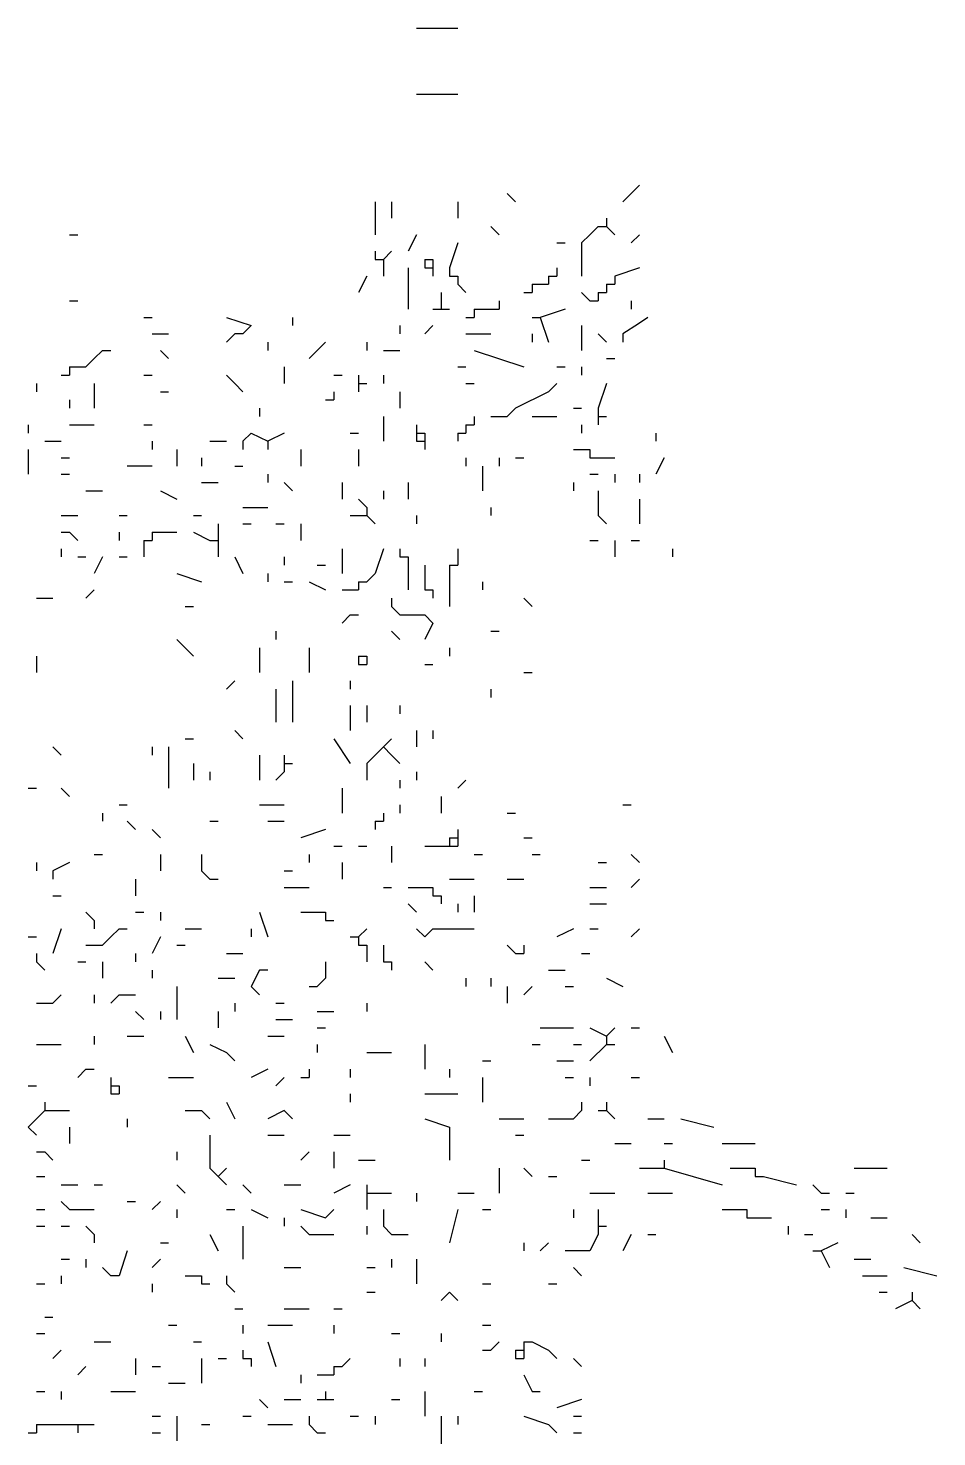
# Model space of a CAD drawing. Header units: inches. Extents: x 0 to 7.16, y 0 to 9.76.
# Drawn here: x 5.2 to 6.3, y 7.365 to 9.07 of the extents above; entities that cross this region are included whole.
import ezdxf

# ---------------------------------------------------------------- set-up
doc = ezdxf.new("R2010")
doc.units = ezdxf.units.IN
doc.header["$MEASUREMENT"] = 0

# ---------------------------------------------------------------- blocks, each defined once
blk = doc.blocks.new('drevoo')
at = {"linetype": 'Continuous'}
for points in [[(186.8202, -558.5401), (186.8702, -558.5401)], [(186.8202, -558.6201), (186.8702, -558.6201)], [(186.9302, -558.7401), (186.9402, -558.7501)], [(187.0902, -558.7301), (187.0702, -558.7501)], [(186.7702, -558.7501), (186.7702, -558.7901)], [(186.7902, -558.7501), (186.7902, -558.7701)], [(186.8702, -558.7501), (186.8702, -558.7701)], [(187.0502, -558.7701), (187.0502, -558.7801)], [(186.4002, -558.7901), (186.4102, -558.7901)], [(186.8202, -558.7901), (186.8102, -558.8101)], [(186.9102, -558.7801), (186.9202, -558.7901)], [(187.0302, -558.7901), (187.0202, -558.8001)], [(187.0402, -558.7801), (187.0302, -558.7901)], [(187.0402, -558.7801), (187.0502, -558.7801)], [(187.0502, -558.7801), (187.0602, -558.7901)], [(187.0902, -558.7901), (187.0802, -558.8001)], [(186.7702, -558.8101), (186.7702, -558.8201)], [(186.7902, -558.8101), (186.7802, -558.8201)], [(186.8702, -558.8001), (186.8602, -558.8301)], [(186.9902, -558.8001), (187.0002, -558.8001)], [(187.0202, -558.8001), (187.0202, -558.8401)], [(186.7702, -558.8201), (186.7802, -558.8201)], [(186.7802, -558.8201), (186.7802, -558.8301)], [(186.7802, -558.8301), (186.7802, -558.8401)], [(186.8102, -558.8301), (186.8102, -558.8801)], [(186.8302, -558.8201), (186.8302, -558.8301)], [(186.8302, -558.8201), (186.8402, -558.8201)], [(186.8302, -558.8301), (186.8402, -558.8301)], [(186.8402, -558.8201), (186.8402, -558.8301)], [(186.8402, -558.8301), (186.8402, -558.8401)], [(186.8602, -558.8301), (186.8602, -558.8401)], [(186.9902, -558.8301), (186.9902, -558.8401)], [(187.0902, -558.8301), (187.0602, -558.8401)], [(186.7602, -558.8401), (186.7502, -558.8601)], [(186.8602, -558.8401), (186.8702, -558.8401)], [(186.8702, -558.8401), (186.8702, -558.8501)], [(186.9802, -558.8401), (186.9802, -558.8501)], [(186.9802, -558.8401), (186.9902, -558.8401)], [(187.0602, -558.8401), (187.0602, -558.8501)], [(186.8502, -558.8601), (186.8502, -558.8701)], [(186.8702, -558.8501), (186.8802, -558.8601)], [(186.9502, -558.8601), (186.9602, -558.8601)], [(186.9602, -558.8501), (186.9602, -558.8601)], [(186.9602, -558.8501), (186.9702, -558.8501)], [(186.9702, -558.8501), (186.9802, -558.8501)], [(187.0202, -558.8601), (187.0302, -558.8701)], [(187.0402, -558.8601), (187.0402, -558.8701)], [(187.0402, -558.8601), (187.0502, -558.8601)], [(187.0502, -558.8501), (187.0502, -558.8601)], [(187.0502, -558.8501), (187.0602, -558.8501)], [(186.4002, -558.8701), (186.4102, -558.8701)], [(186.8402, -558.8801), (186.8502, -558.8801)], [(186.8502, -558.8701), (186.8502, -558.8801)], [(186.8502, -558.8801), (186.8602, -558.8801)], [(186.8902, -558.8801), (186.8902, -558.8901)], [(186.8902, -558.8801), (186.9002, -558.8801)], [(186.9002, -558.8801), (186.9102, -558.8801)], [(186.9102, -558.8801), (186.9202, -558.8801)], [(186.9202, -558.8701), (186.9202, -558.8801)], [(187.0002, -558.8801), (186.9702, -558.8901)], [(187.0302, -558.8701), (187.0402, -558.8701)], [(187.0802, -558.8701), (187.0802, -558.8801)], [(186.4902, -558.8901), (186.5002, -558.8901)], [(186.5902, -558.8901), (186.6202, -558.9001), (186.6102, -558.9101), (186.6002, -558.9101)], [(186.6702, -558.8901), (186.6702, -558.9001)], [(186.8802, -558.8901), (186.8902, -558.8901)], [(186.9602, -558.8901), (186.9702, -558.8901)], [(186.9702, -558.8901), (186.9802, -558.9201)], [(187.1002, -558.8901), (187.0892, -558.8981), (187.0702, -558.9101), (187.0702, -558.9201)], [(186.5002, -558.9101), (186.5202, -558.9101)], [(186.6002, -558.9101), (186.5902, -558.9201)], [(186.8002, -558.9001), (186.8002, -558.9101)], [(186.8402, -558.9001), (186.8302, -558.9101)], [(186.8802, -558.9101), (186.9102, -558.9101)], [(186.9602, -558.9101), (186.9602, -558.9201)], [(187.0202, -558.9001), (187.0202, -558.9301)], [(187.0402, -558.9101), (187.0502, -558.9201)], [(186.4402, -558.9301), (186.4302, -558.9401)], [(186.4402, -558.9301), (186.4502, -558.9301)], [(186.5102, -558.9301), (186.5202, -558.9401)], [(186.6402, -558.9201), (186.6402, -558.9301)], [(186.7102, -558.9201), (186.6902, -558.9401)], [(186.7602, -558.9201), (186.7602, -558.9301)], [(186.7802, -558.9301), (186.8002, -558.9301)], [(186.8902, -558.9301), (186.9502, -558.9501)], [(186.4002, -558.9501), (186.4002, -558.9601)], [(186.4002, -558.9501), (186.4102, -558.9501)], [(186.4102, -558.9501), (186.4202, -558.9501)], [(186.4302, -558.9401), (186.4202, -558.9501)], [(186.6602, -558.9501), (186.6602, -558.9701)], [(186.8702, -558.9501), (186.8802, -558.9501)], [(186.9902, -558.9501), (187.0002, -558.9501)], [(187.0202, -558.9501), (187.0202, -558.9601)], [(187.0502, -558.9401), (187.0602, -558.9401)], [(186.3902, -558.9601), (186.4002, -558.9601)], [(186.4902, -558.9601), (186.5002, -558.9601)], [(186.5902, -558.9601), (186.6002, -558.9701)], [(186.7202, -558.9601), (186.7302, -558.9601)], [(186.7502, -558.9601), (186.7502, -558.9701)], [(186.7802, -558.9601), (186.7802, -558.9701)], [(186.3602, -558.9701), (186.3602, -558.9801)], [(186.4302, -558.9701), (186.4302, -559.0001)], [(186.5102, -558.9801), (186.5202, -558.9801)], [(186.6002, -558.9701), (186.6102, -558.9801)], [(186.7202, -558.9801), (186.7202, -558.9901)], [(186.7502, -558.9701), (186.7502, -558.9801)], [(186.7502, -558.9701), (186.7602, -558.9701)], [(186.8002, -558.9801), (186.8002, -559.0001)], [(186.8802, -558.9701), (186.8902, -558.9701)], [(186.9802, -558.9801), (186.9402, -559.0001)], [(186.9902, -558.9701), (186.9802, -558.9801)], [(187.0502, -558.9701), (187.0402, -559.0001)], [(186.4002, -558.9901), (186.4002, -559.0001)], [(186.6302, -559.0001), (186.6302, -559.0101)], [(186.7102, -558.9901), (186.7202, -558.9901)], [(186.9402, -559.0001), (186.9302, -559.0101)], [(187.0102, -559.0001), (187.0202, -559.0001)], [(187.0402, -559.0001), (187.0402, -559.0101)], [(186.7802, -559.0101), (186.7802, -559.0401)], [(186.8902, -559.0101), (186.8902, -559.0201)], [(186.9102, -559.0101), (186.9302, -559.0101)], [(186.9602, -559.0101), (186.9902, -559.0101)], [(187.0402, -559.0101), (187.0402, -559.0201)], [(187.0402, -559.0101), (187.0502, -559.0101)], [(186.3502, -559.0201), (186.3502, -559.0301)], [(186.4002, -559.0201), (186.4302, -559.0201)], [(186.4902, -559.0201), (186.5002, -559.0201)], [(186.6202, -559.0301), (186.6102, -559.0401)], [(186.6202, -559.0301), (186.6402, -559.0401)], [(186.6602, -559.0301), (186.6402, -559.0401)], [(186.7402, -559.0301), (186.7502, -559.0301)], [(186.8202, -559.0201), (186.8202, -559.0301)], [(186.8202, -559.0301), (186.8202, -559.0401)], [(186.8202, -559.0301), (186.8302, -559.0301)], [(186.8302, -559.0301), (186.8302, -559.0401)], [(186.8702, -559.0301), (186.8702, -559.0401)], [(186.8702, -559.0301), (186.8802, -559.0301)], [(186.8802, -559.0201), (186.8802, -559.0301)], [(186.8802, -559.0201), (186.8902, -559.0201)], [(187.0202, -559.0201), (187.0202, -559.0301)], [(187.1102, -559.0301), (187.1102, -559.0401)], [(186.3502, -559.0501), (186.3502, -559.0801)], [(186.3702, -559.0401), (186.3902, -559.0401)], [(186.5002, -559.0401), (186.5002, -559.0501)], [(186.5302, -559.0501), (186.5302, -559.0701)], [(186.5702, -559.0401), (186.5902, -559.0401)], [(186.6102, -559.0401), (186.6102, -559.0501)], [(186.6402, -559.0401), (186.6402, -559.0501)], [(186.6802, -559.0501), (186.6802, -559.0701)], [(186.7502, -559.0501), (186.7502, -559.0701)], [(186.8202, -559.0401), (186.8302, -559.0401)], [(186.8302, -559.0401), (186.8302, -559.0501)], [(187.0102, -559.0501), (187.0202, -559.0501)], [(187.0202, -559.0501), (187.0302, -559.0501)], [(187.0302, -559.0501), (187.0302, -559.0601)], [(186.3902, -559.0601), (186.4002, -559.0601)], [(186.5602, -559.0601), (186.5602, -559.0701)], [(186.8802, -559.0601), (186.8802, -559.0701)], [(186.9202, -559.0601), (186.9202, -559.0701)], [(186.9402, -559.0601), (186.9502, -559.0601)], [(187.0302, -559.0601), (187.0402, -559.0601)], [(187.0402, -559.0601), (187.0602, -559.0601)], [(187.1202, -559.0601), (187.1102, -559.0801)], [(186.3902, -559.0801), (186.4002, -559.0801)], [(186.5002, -559.0701), (186.4702, -559.0701)], [(186.6002, -559.0701), (186.6102, -559.0701)], [(186.6402, -559.0801), (186.6402, -559.0901)], [(186.9002, -559.0701), (186.9002, -559.1001)], [(187.0302, -559.0801), (187.0402, -559.0801)], [(187.0602, -559.0801), (187.0602, -559.0901)], [(187.0902, -559.0801), (187.0902, -559.0901)], [(186.4202, -559.1001), (186.4402, -559.1001)], [(186.5102, -559.1001), (186.5302, -559.1101)], [(186.5602, -559.0901), (186.5802, -559.0901)], [(186.6602, -559.0901), (186.6702, -559.1001)], [(186.7302, -559.0901), (186.7302, -559.1101)], [(186.7802, -559.1001), (186.7802, -559.1101)], [(186.8102, -559.0901), (186.8102, -559.1101)], [(187.0102, -559.0901), (187.0102, -559.1001)], [(187.0402, -559.1001), (187.0402, -559.1301)], [(186.6102, -559.1201), (186.6402, -559.1201)], [(186.7502, -559.1101), (186.7602, -559.1201)], [(186.7602, -559.1201), (186.7602, -559.1301)], [(186.9102, -559.1201), (186.9102, -559.1301)], [(187.0902, -559.1101), (187.0902, -559.1401)], [(186.3902, -559.1301), (186.4102, -559.1301)], [(186.4602, -559.1301), (186.4702, -559.1301)], [(186.5502, -559.1301), (186.5602, -559.1301)], [(186.7402, -559.1301), (186.7502, -559.1301)], [(186.7502, -559.1301), (186.7602, -559.1301)], [(186.7602, -559.1301), (186.7702, -559.1401)], [(186.8202, -559.1301), (186.8202, -559.1401)], [(187.0402, -559.1301), (187.0502, -559.1401)], [(186.3902, -559.1501), (186.4002, -559.1501)], [(186.4002, -559.1501), (186.4102, -559.1601)], [(186.4602, -559.1501), (186.4602, -559.1601)], [(186.5002, -559.1501), (186.5002, -559.1601)], [(186.5002, -559.1501), (186.5102, -559.1501)], [(186.5102, -559.1501), (186.5302, -559.1501)], [(186.5502, -559.1501), (186.5702, -559.1601)], [(186.5802, -559.1401), (186.5802, -559.1501)], [(186.5802, -559.1501), (186.5802, -559.1601)], [(186.6102, -559.1401), (186.6202, -559.1401)], [(186.6502, -559.1401), (186.6602, -559.1401)], [(186.6802, -559.1401), (186.6802, -559.1601)], [(186.3902, -559.1701), (186.3902, -559.1801)], [(186.4902, -559.1601), (186.4902, -559.1701)], [(186.4902, -559.1601), (186.5002, -559.1601)], [(186.4902, -559.1701), (186.4902, -559.1801)], [(186.5702, -559.1601), (186.5802, -559.1601)], [(186.5802, -559.1601), (186.5802, -559.1701)], [(186.5802, -559.1701), (186.5802, -559.1801)], [(186.7302, -559.1701), (186.7302, -559.2001)], [(186.7802, -559.1701), (186.7702, -559.2001)], [(186.8002, -559.1701), (186.8002, -559.1801)], [(186.8702, -559.1701), (186.8702, -559.1801)], [(187.0302, -559.1601), (187.0402, -559.1601)], [(187.0602, -559.1601), (187.0602, -559.1801)], [(187.0802, -559.1601), (187.0902, -559.1601)], [(187.1302, -559.1701), (187.1302, -559.1801)], [(186.4102, -559.1801), (186.4202, -559.1801)], [(186.4402, -559.1801), (186.4302, -559.2001)], [(186.4602, -559.1801), (186.4702, -559.1801)], [(186.6002, -559.1801), (186.6102, -559.2001)], [(186.6602, -559.1801), (186.6602, -559.1901)], [(186.8002, -559.1801), (186.8102, -559.1801)], [(186.8102, -559.1801), (186.8102, -559.1901)], [(186.8702, -559.1801), (186.8702, -559.1901)], [(186.5302, -559.2001), (186.5602, -559.2101)], [(186.6402, -559.2001), (186.6402, -559.2101)], [(186.7002, -559.1901), (186.7102, -559.1901)], [(186.7702, -559.2001), (186.7602, -559.2101)], [(186.8102, -559.1901), (186.8102, -559.2201)], [(186.8302, -559.1901), (186.8302, -559.2101)], [(186.8602, -559.1901), (186.8602, -559.2001)], [(186.8602, -559.1901), (186.8702, -559.1901)], [(186.8602, -559.2001), (186.8602, -559.2401)], [(186.4302, -559.2201), (186.4202, -559.2301)], [(186.6602, -559.2101), (186.6702, -559.2101)], [(186.6902, -559.2101), (186.7102, -559.2201)], [(186.7302, -559.2201), (186.7402, -559.2201)], [(186.7402, -559.2201), (186.7502, -559.2201)], [(186.7502, -559.2101), (186.7502, -559.2201)], [(186.7502, -559.2101), (186.7602, -559.2101)], [(186.8302, -559.2101), (186.8302, -559.2201)], [(186.8302, -559.2201), (186.8402, -559.2201)], [(186.8402, -559.2201), (186.8402, -559.2301)], [(186.9002, -559.2101), (186.9002, -559.2201)], [(186.3602, -559.2301), (186.3802, -559.2301)], [(186.7902, -559.2301), (186.7902, -559.2401)], [(186.9502, -559.2301), (186.9602, -559.2401)], [(186.5402, -559.2401), (186.5502, -559.2401)], [(186.7402, -559.2501), (186.7302, -559.2601)], [(186.7402, -559.2501), (186.7502, -559.2501)], [(186.7902, -559.2401), (186.8002, -559.2501)], [(186.8002, -559.2501), (186.8302, -559.2501)], [(186.8302, -559.2501), (186.8402, -559.2601)], [(186.6502, -559.2701), (186.6502, -559.2801)], [(186.7902, -559.2701), (186.8002, -559.2801)], [(186.8402, -559.2601), (186.8302, -559.2801)], [(186.9102, -559.2701), (186.9202, -559.2701)], [(186.5302, -559.2801), (186.5502, -559.3001)], [(186.6302, -559.2901), (186.6302, -559.3201)], [(186.6902, -559.2901), (186.6902, -559.3201)], [(186.8602, -559.2901), (186.8602, -559.3001)], [(186.3602, -559.3001), (186.3602, -559.3201)], [(186.7502, -559.3001), (186.7502, -559.3101)], [(186.7502, -559.3001), (186.7602, -559.3001)], [(186.7602, -559.3001), (186.7602, -559.3101)], [(186.7502, -559.3101), (186.7602, -559.3101)], [(186.8302, -559.3101), (186.8402, -559.3101)], [(186.9502, -559.3201), (186.9602, -559.3201)], [(186.6002, -559.3301), (186.5902, -559.3401)], [(186.6502, -559.3401), (186.6502, -559.3801)], [(186.6702, -559.3301), (186.6702, -559.3801)], [(186.7402, -559.3301), (186.7402, -559.3401)], [(186.9102, -559.3401), (186.9102, -559.3501)], [(186.7402, -559.3601), (186.7402, -559.3901)], [(186.7602, -559.3601), (186.7602, -559.3801)], [(186.8002, -559.3601), (186.8002, -559.3701)], [(186.6002, -559.3901), (186.6102, -559.4001)], [(186.8202, -559.3901), (186.8202, -559.4101)], [(186.8402, -559.3901), (186.8402, -559.4001)], [(186.3802, -559.4101), (186.3902, -559.4201)], [(186.5002, -559.4101), (186.5002, -559.4201)], [(186.5202, -559.4101), (186.5202, -559.4601)], [(186.5402, -559.4001), (186.5502, -559.4001)], [(186.7202, -559.4001), (186.7402, -559.4301)], [(186.7802, -559.4101), (186.7702, -559.4201)], [(186.7902, -559.4001), (186.7802, -559.4101)], [(186.7802, -559.4101), (186.7902, -559.4201)], [(186.6302, -559.4201), (186.6302, -559.4501)], [(186.6602, -559.4201), (186.6602, -559.4301)], [(186.7702, -559.4201), (186.7602, -559.4301)], [(186.7902, -559.4201), (186.8002, -559.4301)], [(186.5502, -559.4301), (186.5502, -559.4501)], [(186.5702, -559.4401), (186.5702, -559.4501)], [(186.6602, -559.4401), (186.6502, -559.4501)], [(186.6602, -559.4301), (186.6602, -559.4401)], [(186.6602, -559.4301), (186.6702, -559.4301)], [(186.7602, -559.4301), (186.7602, -559.4501)], [(186.8202, -559.4401), (186.8202, -559.4501)], [(186.3502, -559.4601), (186.3602, -559.4601)], [(186.3902, -559.4601), (186.4002, -559.4701)], [(186.7302, -559.4601), (186.7302, -559.4901)], [(186.8002, -559.4501), (186.8002, -559.4601)], [(186.8802, -559.4501), (186.8702, -559.4601)], [(186.8502, -559.4701), (186.8502, -559.4901)], [(186.4402, -559.4901), (186.4402, -559.5001)], [(186.4602, -559.4801), (186.4702, -559.4801)], [(186.6302, -559.4801), (186.6602, -559.4801)], [(186.7802, -559.4901), (186.7802, -559.5001)], [(186.8002, -559.4801), (186.8002, -559.4901)], [(186.9302, -559.4901), (186.9402, -559.4901)], [(187.0702, -559.4801), (187.0802, -559.4801)], [(186.4702, -559.5001), (186.4802, -559.5101)], [(186.5002, -559.5101), (186.5102, -559.5201)], [(186.5702, -559.5001), (186.5802, -559.5001)], [(186.6402, -559.5001), (186.6602, -559.5001)], [(186.7102, -559.5101), (186.6802, -559.5201)], [(186.7702, -559.5001), (186.7702, -559.5101)], [(186.7702, -559.5001), (186.7802, -559.5001)], [(186.8702, -559.5101), (186.8702, -559.5201)], [(186.8602, -559.5201), (186.8602, -559.5301)], [(186.8602, -559.5201), (186.8702, -559.5201)], [(186.8702, -559.5201), (186.8702, -559.5301)], [(186.9502, -559.5201), (186.9602, -559.5201)], [(186.4302, -559.5401), (186.4402, -559.5401)], [(186.5102, -559.5401), (186.5102, -559.5601)], [(186.5602, -559.5401), (186.5602, -559.5601)], [(186.6902, -559.5401), (186.6902, -559.5501)], [(186.7202, -559.5301), (186.7302, -559.5301)], [(186.7502, -559.5301), (186.7602, -559.5301)], [(186.7902, -559.5301), (186.7902, -559.5501)], [(186.8302, -559.5301), (186.8502, -559.5301)], [(186.8502, -559.5301), (186.8602, -559.5301)], [(186.8602, -559.5301), (186.8702, -559.5301)], [(186.8902, -559.5401), (186.9002, -559.5401)], [(186.9602, -559.5401), (186.9702, -559.5401)], [(187.0802, -559.5401), (187.0902, -559.5501)], [(186.3602, -559.5501), (186.3602, -559.5601)], [(186.4002, -559.5501), (186.3802, -559.5601), (186.3802, -559.5701)], [(186.5602, -559.5601), (186.5702, -559.5701)], [(186.6602, -559.5601), (186.6702, -559.5601)], [(186.7302, -559.5501), (186.7302, -559.5701)], [(187.0402, -559.5501), (187.0502, -559.5501)], [(186.4802, -559.5701), (186.4802, -559.5901)], [(186.5702, -559.5701), (186.5802, -559.5701)], [(186.6602, -559.5801), (186.6902, -559.5801)], [(186.7802, -559.5801), (186.7902, -559.5801)], [(186.8102, -559.5801), (186.8302, -559.5801)], [(186.8302, -559.5801), (186.8402, -559.5801)], [(186.8402, -559.5801), (186.8402, -559.5901)], [(186.8602, -559.5701), (186.8902, -559.5701)], [(186.9302, -559.5701), (186.9502, -559.5701)], [(187.0302, -559.5801), (187.0502, -559.5801)], [(187.0902, -559.5701), (187.0802, -559.5801)], [(186.3802, -559.5901), (186.3902, -559.5901)], [(186.8402, -559.5901), (186.8502, -559.5901)], [(186.8502, -559.5901), (186.8502, -559.6001)], [(186.8902, -559.5901), (186.8902, -559.6101)], [(186.4202, -559.6101), (186.4302, -559.6201)], [(186.4802, -559.6101), (186.4902, -559.6101)], [(186.5102, -559.6101), (186.5102, -559.6201)], [(186.6302, -559.6101), (186.6402, -559.6401)], [(186.6802, -559.6101), (186.7002, -559.6101)], [(186.7002, -559.6101), (186.7102, -559.6101)], [(186.7102, -559.6101), (186.7102, -559.6201)], [(186.8102, -559.6001), (186.8202, -559.6101)], [(186.8702, -559.6001), (186.8702, -559.6101)], [(187.0302, -559.6001), (187.0502, -559.6001)], [(186.3902, -559.6301), (186.3802, -559.6601)], [(186.4302, -559.6201), (186.4302, -559.6301)], [(186.4602, -559.6301), (186.4502, -559.6401)], [(186.4602, -559.6301), (186.4702, -559.6301)], [(186.5402, -559.6301), (186.5602, -559.6301)], [(186.6202, -559.6301), (186.6202, -559.6401)], [(186.7102, -559.6201), (186.7202, -559.6201)], [(186.7602, -559.6301), (186.7502, -559.6401)], [(186.8202, -559.6301), (186.8302, -559.6401)], [(186.8402, -559.6301), (186.8302, -559.6401)], [(186.8402, -559.6301), (186.8902, -559.6301)], [(187.0102, -559.6301), (186.9902, -559.6401)], [(187.0302, -559.6301), (187.0402, -559.6301)], [(187.0902, -559.6301), (187.0802, -559.6401)], [(186.3502, -559.6401), (186.3602, -559.6401)], [(186.4502, -559.6401), (186.4402, -559.6501)], [(186.5102, -559.6401), (186.5002, -559.6601)], [(186.7402, -559.6401), (186.7502, -559.6401)], [(186.7502, -559.6401), (186.7502, -559.6501)], [(186.3602, -559.6601), (186.3602, -559.6701)], [(186.4202, -559.6501), (186.4402, -559.6501)], [(186.4802, -559.6601), (186.4802, -559.6701)], [(186.5302, -559.6501), (186.5402, -559.6501)], [(186.5902, -559.6601), (186.6102, -559.6601)], [(186.7502, -559.6501), (186.7602, -559.6501)], [(186.7602, -559.6501), (186.7602, -559.6601)], [(186.7602, -559.6601), (186.7602, -559.6701)], [(186.7802, -559.6501), (186.7802, -559.6601)], [(186.7802, -559.6601), (186.7802, -559.6701)], [(186.9302, -559.6501), (186.9402, -559.6601)], [(186.9402, -559.6601), (186.9502, -559.6601)], [(186.9502, -559.6501), (186.9502, -559.6601)], [(187.0202, -559.6601), (187.0302, -559.6601)], [(186.3602, -559.6701), (186.3702, -559.6801)], [(186.4102, -559.6701), (186.4202, -559.6701)], [(186.4402, -559.6701), (186.4402, -559.6901)], [(186.5002, -559.6801), (186.5002, -559.6901)], [(186.6402, -559.6801), (186.6302, -559.6801), (186.6202, -559.7001), (186.6302, -559.7101)], [(186.7102, -559.6701), (186.7102, -559.6901)], [(186.7802, -559.6701), (186.7902, -559.6701)], [(186.7902, -559.6701), (186.7902, -559.6801)], [(186.8302, -559.6701), (186.8402, -559.6801)], [(186.9802, -559.6801), (187.0002, -559.6801)], [(186.5302, -559.7001), (186.5302, -559.7401)], [(186.5802, -559.6901), (186.6002, -559.6901)], [(186.6902, -559.7001), (186.7002, -559.7001)], [(186.7102, -559.6901), (186.7002, -559.7001)], [(186.8802, -559.6901), (186.8802, -559.7001)], [(186.9102, -559.6901), (186.9102, -559.7001)], [(186.9302, -559.7001), (186.9302, -559.7201)], [(186.9602, -559.7001), (186.9502, -559.7101)], [(187.0002, -559.7001), (187.0102, -559.7001)], [(187.0502, -559.6901), (187.0702, -559.7001)], [(186.3902, -559.7101), (186.3802, -559.7201)], [(186.4302, -559.7101), (186.4302, -559.7201)], [(186.4602, -559.7101), (186.4502, -559.7201)], [(186.4602, -559.7101), (186.4802, -559.7101)], [(186.3602, -559.7201), (186.3802, -559.7201)], [(186.4802, -559.7301), (186.4902, -559.7401)], [(186.5102, -559.7301), (186.5102, -559.7401)], [(186.5802, -559.7301), (186.5802, -559.7501)], [(186.6002, -559.7201), (186.6002, -559.7301)], [(186.6502, -559.7201), (186.6602, -559.7201)], [(186.7002, -559.7301), (186.7202, -559.7301)], [(186.7602, -559.7201), (186.7602, -559.7301)], [(186.6502, -559.7401), (186.6702, -559.7401)], [(186.7002, -559.7501), (186.7102, -559.7501)], [(186.9702, -559.7501), (187.0102, -559.7501)], [(187.0302, -559.7501), (187.0502, -559.7601)], [(187.0602, -559.7501), (187.0502, -559.7601)], [(187.0802, -559.7501), (187.0902, -559.7501)], [(186.4302, -559.7601), (186.4302, -559.7701)], [(186.4702, -559.7601), (186.4902, -559.7601)], [(186.5402, -559.7601), (186.5502, -559.7801)], [(186.6402, -559.7601), (186.6602, -559.7601)], [(187.0502, -559.7601), (187.0502, -559.7701)], [(187.1202, -559.7601), (187.1302, -559.7801)], [(186.3602, -559.7701), (186.3902, -559.7701)], [(186.5702, -559.7701), (186.5902, -559.7801)], [(186.5902, -559.7801), (186.6002, -559.7901)], [(186.7002, -559.7701), (186.7002, -559.7801)], [(186.7602, -559.7801), (186.7902, -559.7801)], [(186.8302, -559.7701), (186.8302, -559.8001)], [(186.9602, -559.7701), (186.9702, -559.7701)], [(187.0102, -559.7701), (187.0202, -559.7701)], [(187.0502, -559.7701), (187.0302, -559.7901)], [(187.0502, -559.7701), (187.0602, -559.7701)], [(186.4202, -559.8001), (186.4102, -559.8101)], [(186.4202, -559.8001), (186.4302, -559.8001)], [(186.6402, -559.8001), (186.6202, -559.8101)], [(186.6902, -559.8001), (186.6902, -559.8101)], [(186.7402, -559.8001), (186.7402, -559.8101)], [(186.8602, -559.8001), (186.8602, -559.8101)], [(186.9002, -559.7901), (186.9102, -559.7901)], [(186.9902, -559.7901), (187.0102, -559.7901)], [(186.4502, -559.8101), (186.4502, -559.8201)], [(186.5202, -559.8101), (186.5502, -559.8101)], [(186.6602, -559.8101), (186.6502, -559.8201)], [(186.6802, -559.8101), (186.6902, -559.8101)], [(186.9002, -559.8101), (186.9002, -559.8401)], [(187.0002, -559.8101), (187.0102, -559.8101)], [(187.0302, -559.8101), (187.0302, -559.8201)], [(187.0802, -559.8101), (187.0902, -559.8101)], [(186.3502, -559.8201), (186.3602, -559.8201)], [(186.4502, -559.8201), (186.4502, -559.8301)], [(186.4502, -559.8201), (186.4602, -559.8201)], [(186.4502, -559.8301), (186.4602, -559.8301)], [(186.4602, -559.8201), (186.4602, -559.8301)], [(186.7402, -559.8301), (186.7402, -559.8401)], [(186.8302, -559.8301), (186.8702, -559.8301)], [(186.3702, -559.8501), (186.3502, -559.8701), (186.3602, -559.8801)], [(186.3702, -559.8401), (186.3702, -559.8501)], [(186.3702, -559.8501), (186.3802, -559.8501)], [(186.3802, -559.8501), (186.4002, -559.8501)], [(186.5402, -559.8501), (186.5602, -559.8501)], [(186.5602, -559.8501), (186.5702, -559.8601)], [(186.5902, -559.8401), (186.6002, -559.8601)], [(186.6602, -559.8501), (186.6402, -559.8601)], [(186.6602, -559.8501), (186.6702, -559.8601)], [(187.0202, -559.8501), (187.0102, -559.8601)], [(187.0202, -559.8401), (187.0202, -559.8501)], [(187.0402, -559.8501), (187.0502, -559.8501)], [(187.0502, -559.8401), (187.0502, -559.8501)], [(187.0502, -559.8501), (187.0602, -559.8601)], [(186.4002, -559.8701), (186.4002, -559.8901)], [(186.4702, -559.8601), (186.4702, -559.8701)], [(186.8302, -559.8601), (186.8602, -559.8701), (186.8602, -559.9101)], [(186.9202, -559.8601), (186.9502, -559.8601)], [(186.9802, -559.8601), (187.0102, -559.8601)], [(187.1002, -559.8601), (187.1202, -559.8601)], [(187.1402, -559.8601), (187.1802, -559.8701)], [(186.5702, -559.8801), (186.5702, -559.9201)], [(186.6402, -559.8801), (186.6602, -559.8801)], [(186.7202, -559.8801), (186.7402, -559.8801)], [(186.9402, -559.8801), (186.9502, -559.8801)], [(186.3602, -559.9001), (186.3702, -559.9001)], [(186.3702, -559.9001), (186.3802, -559.9101)], [(186.5302, -559.9001), (186.5302, -559.9101)], [(186.6902, -559.9001), (186.6802, -559.9101)], [(186.7202, -559.9001), (186.7202, -559.9201)], [(187.0602, -559.8901), (187.0802, -559.8901)], [(187.1202, -559.8901), (187.1302, -559.8901)], [(187.1902, -559.8901), (187.2302, -559.8901)], [(186.5702, -559.9201), (186.5802, -559.9301)], [(186.5902, -559.9201), (186.5802, -559.9301)], [(186.7502, -559.9101), (186.7702, -559.9101)], [(186.9202, -559.9201), (186.9202, -559.9501)], [(186.9502, -559.9201), (186.9602, -559.9301)], [(187.0202, -559.9101), (187.0302, -559.9101)], [(187.0902, -559.9201), (187.1102, -559.9201)], [(187.1102, -559.9201), (187.1202, -559.9201)], [(187.1202, -559.9101), (187.1202, -559.9201)], [(187.1202, -559.9201), (187.1902, -559.9401)], [(187.2002, -559.9201), (187.2202, -559.9201)], [(187.2202, -559.9201), (187.2302, -559.9201)], [(187.2302, -559.9201), (187.2302, -559.9301)], [(187.3502, -559.9201), (187.3902, -559.9201)], [(186.3602, -559.9301), (186.3702, -559.9301)], [(186.5802, -559.9301), (186.5902, -559.9401)], [(186.9802, -559.9301), (186.9902, -559.9301)], [(187.2302, -559.9301), (187.2402, -559.9301)], [(187.2402, -559.9301), (187.2802, -559.9401)], [(186.3902, -559.9401), (186.4102, -559.9401)], [(186.4302, -559.9401), (186.4402, -559.9401)], [(186.5302, -559.9401), (186.5402, -559.9501)], [(186.6102, -559.9401), (186.6202, -559.9501)], [(186.6602, -559.9401), (186.6802, -559.9401)], [(186.7402, -559.9401), (186.7202, -559.9501)], [(186.7602, -559.9401), (186.7602, -559.9501)], [(186.7602, -559.9501), (186.7602, -559.9601)], [(186.7602, -559.9501), (186.7702, -559.9501)], [(186.7702, -559.9501), (186.7902, -559.9501)], [(186.8202, -559.9501), (186.8202, -559.9601)], [(186.8702, -559.9501), (186.8902, -559.9501)], [(187.0302, -559.9501), (187.0602, -559.9501)], [(187.1002, -559.9501), (187.1302, -559.9501)], [(187.3002, -559.9401), (187.3102, -559.9501)], [(187.3102, -559.9501), (187.3202, -559.9501)], [(187.3402, -559.9501), (187.3502, -559.9501)], [(186.3602, -559.9701), (186.3702, -559.9701)], [(186.3902, -559.9601), (186.4002, -559.9701)], [(186.4002, -559.9701), (186.4302, -559.9701)], [(186.4702, -559.9601), (186.4802, -559.9601)], [(186.5102, -559.9601), (186.5002, -559.9701)], [(186.5302, -559.9701), (186.5302, -559.9801)], [(186.5902, -559.9701), (186.6002, -559.9701)], [(186.6202, -559.9701), (186.6402, -559.9801)], [(186.6802, -559.9701), (186.7102, -559.9801)], [(186.7202, -559.9701), (186.7102, -559.9801)], [(186.7602, -559.9601), (186.7602, -559.9701)], [(186.7802, -559.9701), (186.7802, -559.9901)], [(186.8702, -559.9701), (186.8602, -560.0101)], [(186.9002, -559.9701), (186.9102, -559.9701)], [(187.0102, -559.9701), (187.0102, -559.9801)], [(187.0402, -559.9701), (187.0402, -559.9801)], [(187.1902, -559.9701), (187.2102, -559.9701)], [(187.2102, -559.9701), (187.2202, -559.9701)], [(187.2202, -559.9701), (187.2202, -559.9801)], [(187.3102, -559.9701), (187.3202, -559.9701)], [(187.3402, -559.9701), (187.3402, -559.9801)], [(186.3602, -559.9901), (186.3702, -559.9901)], [(186.3902, -559.9901), (186.4002, -559.9901)], [(186.4202, -559.9901), (186.4302, -560.0001)], [(186.6102, -559.9901), (186.6102, -560.0301)], [(186.6602, -559.9801), (186.6602, -559.9901)], [(186.6802, -559.9901), (186.6902, -560.0001)], [(186.7602, -559.9901), (186.7602, -560.0001)], [(186.7802, -559.9901), (186.7902, -560.0001)], [(187.0402, -559.9801), (187.0402, -559.9901)], [(187.0402, -559.9901), (187.0402, -560.0001)], [(187.0402, -559.9901), (187.0502, -559.9901)], [(187.2202, -559.9801), (187.2302, -559.9801)], [(187.2302, -559.9801), (187.2502, -559.9801)], [(187.2702, -559.9901), (187.2702, -560.0001)], [(187.3702, -559.9801), (187.3902, -559.9801)], [(186.4302, -560.0001), (186.4302, -560.0101)], [(186.5702, -560.0001), (186.5802, -560.0201)], [(186.6902, -560.0001), (186.7202, -560.0001)], [(186.7902, -560.0001), (186.8102, -560.0001)], [(187.0402, -560.0001), (187.0302, -560.0201), (187.0002, -560.0201)], [(187.0802, -560.0001), (187.0702, -560.0201)], [(187.1002, -560.0001), (187.1102, -560.0001)], [(187.2902, -560.0001), (187.3002, -560.0001)], [(187.4202, -560.0001), (187.4302, -560.0101)], [(186.4702, -560.0201), (186.4602, -560.0501), (186.4502, -560.0501)], [(186.5102, -560.0101), (186.5202, -560.0101)], [(186.9502, -560.0101), (186.9502, -560.0201)], [(186.9802, -560.0101), (186.9702, -560.0201)], [(187.3002, -560.0201), (187.3102, -560.0201)], [(187.3302, -560.0101), (187.3102, -560.0201)], [(187.3102, -560.0201), (187.3202, -560.0401)], [(186.3902, -560.0301), (186.4002, -560.0301)], [(186.4202, -560.0301), (186.4202, -560.0401)], [(186.4402, -560.0401), (186.4502, -560.0501)], [(186.5102, -560.0301), (186.5002, -560.0401)], [(186.6602, -560.0401), (186.6802, -560.0401)], [(186.7602, -560.0401), (186.7702, -560.0401)], [(186.7902, -560.0301), (186.7902, -560.0401)], [(186.8202, -560.0301), (186.8202, -560.0601)], [(187.0102, -560.0401), (187.0202, -560.0501)], [(187.3502, -560.0301), (187.3702, -560.0301)], [(187.4102, -560.0401), (187.4502, -560.0501)], [(186.3902, -560.0501), (186.3902, -560.0601)], [(186.5402, -560.0501), (186.5502, -560.0501)], [(186.5502, -560.0501), (186.5602, -560.0501)], [(186.5602, -560.0501), (186.5602, -560.0601)], [(186.5902, -560.0501), (186.5902, -560.0601)], [(187.3602, -560.0501), (187.3902, -560.0501)], [(186.3602, -560.0601), (186.3702, -560.0601)], [(186.5002, -560.0601), (186.5002, -560.0701)], [(186.5602, -560.0601), (186.5702, -560.0601)], [(186.5902, -560.0601), (186.6002, -560.0701)], [(186.7602, -560.0701), (186.7702, -560.0701)], [(186.8602, -560.0701), (186.8502, -560.0801)], [(186.8602, -560.0701), (186.8702, -560.0801)], [(186.9002, -560.0601), (186.9102, -560.0601)], [(186.9802, -560.0601), (186.9902, -560.0601)], [(187.3802, -560.0701), (187.3902, -560.0701)], [(187.4202, -560.0701), (187.4202, -560.0801)], [(186.6002, -560.0901), (186.6102, -560.0901)], [(186.6602, -560.0901), (186.6902, -560.0901)], [(186.7202, -560.0901), (186.7302, -560.0901)], [(187.4202, -560.0801), (187.4002, -560.0901)], [(187.4202, -560.0801), (187.4302, -560.0901)], [(186.3702, -560.1001), (186.3802, -560.1001)], [(186.3602, -560.1201), (186.3702, -560.1201)], [(186.5202, -560.1101), (186.5302, -560.1101)], [(186.6102, -560.1101), (186.6102, -560.1201)], [(186.6402, -560.1101), (186.6702, -560.1101)], [(186.7202, -560.1101), (186.7202, -560.1201)], [(186.7902, -560.1201), (186.8002, -560.1201)], [(186.8502, -560.1201), (186.8502, -560.1301)], [(186.9002, -560.1101), (186.9102, -560.1101)], [(186.3902, -560.1401), (186.3802, -560.1501)], [(186.4302, -560.1301), (186.4502, -560.1301)], [(186.5502, -560.1301), (186.5602, -560.1301)], [(186.6102, -560.1401), (186.6102, -560.1501)], [(186.6402, -560.1301), (186.6502, -560.1601)], [(186.9002, -560.1401), (186.9102, -560.1401)], [(186.9202, -560.1301), (186.9102, -560.1401)], [(186.9402, -560.1401), (186.9402, -560.1501)], [(186.9402, -560.1401), (186.9502, -560.1401)], [(186.9502, -560.1301), (186.9502, -560.1401)], [(186.9502, -560.1301), (186.9602, -560.1301)], [(186.9502, -560.1401), (186.9502, -560.1501)], [(186.9602, -560.1301), (186.9802, -560.1401)], [(186.9802, -560.1401), (186.9902, -560.1501)], [(186.4202, -560.1601), (186.4102, -560.1701)], [(186.4802, -560.1501), (186.4802, -560.1701)], [(186.5002, -560.1601), (186.5102, -560.1601)], [(186.5602, -560.1501), (186.5602, -560.1801)], [(186.5802, -560.1501), (186.5902, -560.1501)], [(186.6102, -560.1501), (186.6202, -560.1501)], [(186.6202, -560.1501), (186.6202, -560.1601)], [(186.7202, -560.1601), (186.7202, -560.1701)], [(186.7202, -560.1601), (186.7302, -560.1601)], [(186.7402, -560.1501), (186.7302, -560.1601)], [(186.8002, -560.1501), (186.8002, -560.1601)], [(186.8302, -560.1501), (186.8302, -560.1601)], [(186.9402, -560.1501), (186.9502, -560.1501)], [(187.0102, -560.1501), (187.0202, -560.1601)], [(186.6802, -560.1701), (186.6802, -560.1801)], [(186.7002, -560.1701), (186.7102, -560.1701)], [(186.7102, -560.1701), (186.7202, -560.1701)], [(186.9502, -560.1701), (186.9602, -560.1901), (186.9702, -560.1901)], [(186.3602, -560.1901), (186.3702, -560.1901)], [(186.3902, -560.1901), (186.3902, -560.2001)], [(186.4502, -560.1901), (186.4802, -560.1901)], [(186.5202, -560.1801), (186.5402, -560.1801)], [(186.7102, -560.1901), (186.7102, -560.2001)], [(186.8302, -560.1901), (186.8302, -560.2201)], [(186.8902, -560.1901), (186.9002, -560.1901)], [(186.6302, -560.2001), (186.6402, -560.2101)], [(186.6602, -560.2001), (186.6802, -560.2001)], [(186.7002, -560.2001), (186.7102, -560.2001)], [(186.7102, -560.2001), (186.7202, -560.2001)], [(186.7902, -560.2001), (186.8002, -560.2001)], [(187.0202, -560.2001), (186.9902, -560.2101)], [(186.5002, -560.2201), (186.5102, -560.2201)], [(186.5302, -560.2201), (186.5302, -560.2501)], [(186.6102, -560.2201), (186.6202, -560.2201)], [(186.6902, -560.2201), (186.6902, -560.2301)], [(186.7402, -560.2201), (186.7502, -560.2201)], [(186.7702, -560.2201), (186.7702, -560.2301)], [(186.8502, -560.2201), (186.8502, -560.2601)], [(186.8702, -560.2201), (186.8702, -560.2301)], [(186.9502, -560.2201), (186.9802, -560.2301)], [(187.0102, -560.2201), (187.0202, -560.2201)], [(186.3502, -560.2401), (186.3602, -560.2401)], [(186.3602, -560.2301), (186.3602, -560.2401)], [(186.3602, -560.2301), (186.3702, -560.2301)], [(186.3702, -560.2301), (186.4002, -560.2301)], [(186.4002, -560.2301), (186.4102, -560.2301)], [(186.4102, -560.2301), (186.4102, -560.2401)], [(186.4102, -560.2301), (186.4202, -560.2301)], [(186.4202, -560.2301), (186.4302, -560.2301)], [(186.5002, -560.2401), (186.5102, -560.2401)], [(186.5602, -560.2301), (186.5702, -560.2301)], [(186.6402, -560.2301), (186.6702, -560.2301)], [(186.6902, -560.2301), (186.7002, -560.2401)], [(186.7002, -560.2401), (186.7102, -560.2401)], [(186.9802, -560.2301), (186.9902, -560.2401)], [(187.0102, -560.2401), (187.0202, -560.2401)]]:
    blk.add_lwpolyline(points, dxfattribs=at)
blk = doc.blocks.new('A$C347C32FF')
at = {"color": 1, "linetype": 'Continuous'}
blk.add_blockref('drevoo', (-181.1502, 567.6101), dxfattribs=at)

msp = doc.modelspace()

# ---------------------------------------------------------------- block references
msp.add_blockref('A$C347C32FF', (0, 0))

doc.saveas('drawing.dxf')
